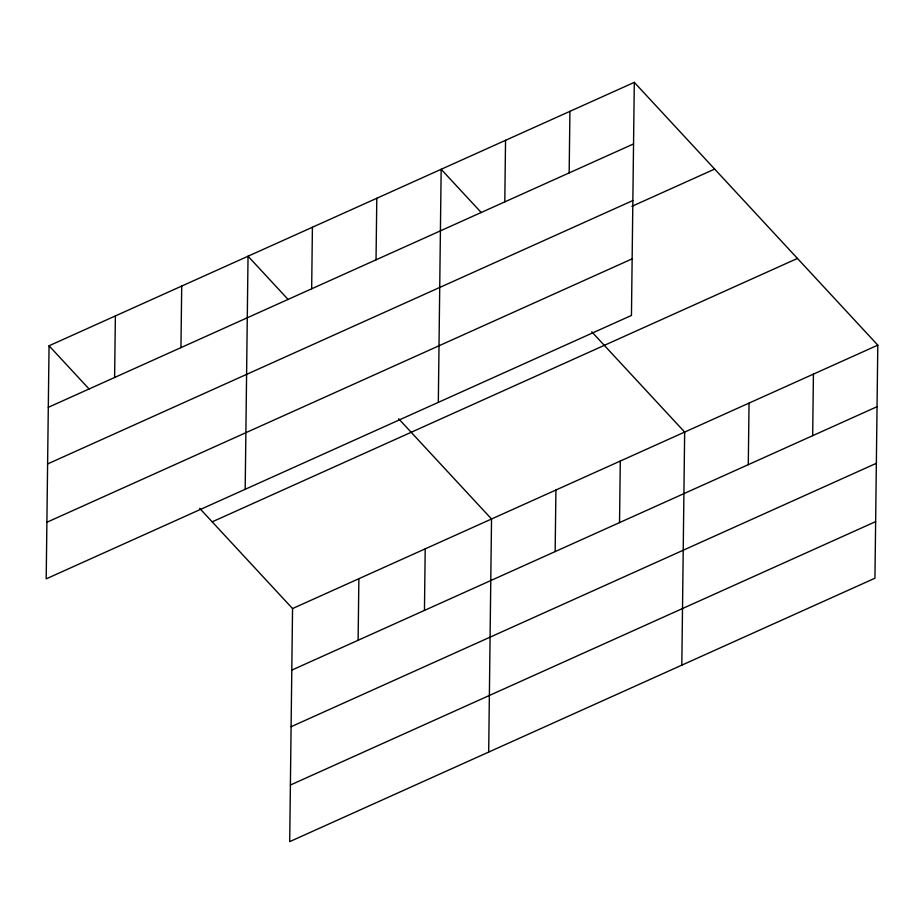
<?xml version="1.0" encoding="UTF-8"?>
<svg xmlns="http://www.w3.org/2000/svg" width="924" height="924" viewBox="0 0 924 924"><rect width="100%" height="100%" fill="white"/><g stroke="black" fill="none" stroke-linecap="round" stroke-linejoin="round"><path stroke-width="1.39" d="M49.053 345.784L46.2 578.851L631.45 315.442L634.303 82.363L49.053 345.784L89.224 389.143M114.622 377.489L115.373 315.927M180.954 347.632L181.705 286.07M245.183 489.293L248.036 256.214L288.207 299.572M199.676 508.339L292.55 608.558L289.697 841.637L874.947 578.216L877.8 345.149L634.303 82.363M311.665 288.796L312.416 227.246M358.119 640.263L358.87 578.701M376.033 259.829L376.796 198.267M424.451 610.406L425.202 548.856M438.322 402.367L441.164 169.288L481.346 212.647M488.681 752.078L491.533 518.999L398.66 418.78M504.793 201.871L505.543 140.321M555.162 551.582L555.913 490.02M569.172 172.903L569.923 111.342M619.53 522.603L620.293 461.041M681.82 665.141L684.661 432.074L591.799 331.855M748.29 464.657L749.041 403.095M812.67 435.678L813.42 374.116M48.291 407.334L633.552 143.925M47.609 463.94L632.859 200.531M631.889 206.341L714.656 169.08M46.893 522.256L632.143 258.847M212.197 521.841L797.447 258.431M292.55 608.558L877.8 345.149M291.799 670.119L877.049 406.699M291.106 726.714L876.356 463.305M290.39 785.03L875.64 521.621"/></g></svg>
